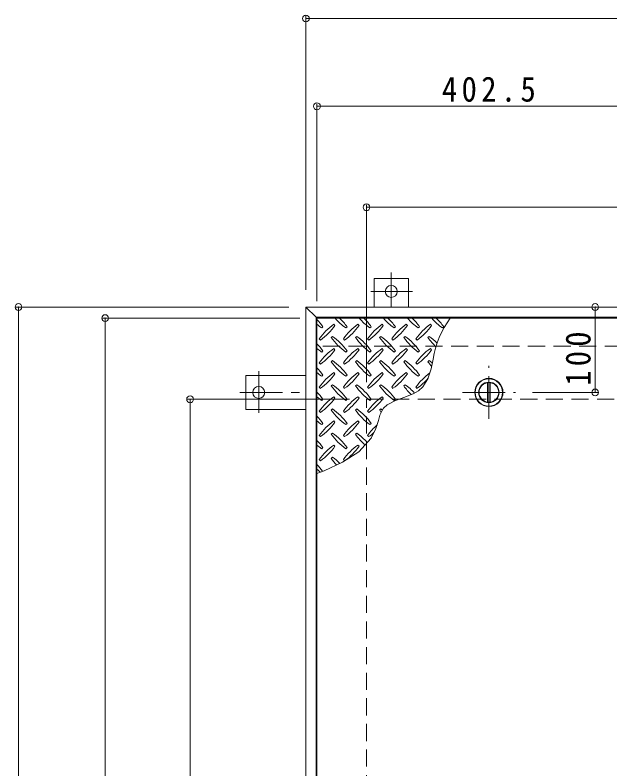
# Model space of a CAD drawing. Units: millimetres at full size, sheet at 1:10; details may follow other scales. Extents: x -2620 to 2735, y -1962 to 1725.
# Drawn here: x -2559 to -1863, y 811 to 1693 of the extents above; entities that cross this region are included whole.
import ezdxf

# ---------------------------------------------------------------- set-up
doc = ezdxf.new("R2010")
doc.units = ezdxf.units.MM
doc.header["$LTSCALE"] = 10
doc.header["$PDMODE"] = 32
doc.header["$PDSIZE"] = 8
doc.linetypes.add('CHAIN1', pattern=[8, 5, -1, 1, -1])
doc.linetypes.add('DASHED2', pattern=[3, 2, -1])
for name, color, linetype, lineweight in [('0-1', 2, 'DASHED2', 9), ('0-2', 3, 'Continuous', 9), ('0-3', 2, 'Continuous', 9), ('0-9', 134, 'Continuous', 5), ('0-C', 2, 'Continuous', 9), ('0-E', 3, 'Continuous', 9), ('0-F', 7, 'Continuous', 9)]:
    doc.layers.add(name, color=color, linetype=linetype, lineweight=lineweight)
doc.styles.add('ＭＳ ゴシック', font='')
doc.styles.get('ＭＳ ゴシック').set_extended_font_data('MS Gothic')

msp = doc.modelspace()

# ---------------------------------------------------------------- linework, layer by layer
at = {"layer": '0-1'}
for p, q in [((-588.57, 1305.65), (-2206.57, 1305.65)), ((-2147.57, 243.65), (-2147.57, 1243.65)), ((-2147.57, 1243.65), (-647.57, 1243.65))]:
    msp.add_line(p, q, dxfattribs=at)
at = {"layer": '0-2'}
for p, q in [((-2205.57, 148.65), (-2205.57, 1338.65)), ((-2205.57, 1338.65), (-1803.07, 1338.65))]:
    msp.add_line(p, q, dxfattribs=at)
msp.add_circle((-2004.32, 1251.65), 16.5, dxfattribs=at)
at = {"layer": '0-3'}
for p, q in [((-2218.57, 135.65), (-2218.57, 1351.65)), ((-2218.57, 1351.65), (-2206.57, 1339.65)), ((-576.57, 1351.65), (-2218.57, 1351.65)), ((-2206.57, 147.65), (-2206.57, 1339.65)), ((-588.57, 1339.65), (-2206.57, 1339.65))]:
    msp.add_line(p, q, dxfattribs=at)
at = {"layer": '0-9'}
for p, q in [((-2200.07, 1327.17), (-2198.66, 1328.59)), ((-2184.52, 1330), (-2185.93, 1331.42)), ((-2171.79, 1327.17), (-2170.37, 1328.59)), ((-2156.23, 1330), (-2157.65, 1331.42)), ((-2143.5, 1327.17), (-2142.09, 1328.59)), ((-2127.95, 1330), (-2129.36, 1331.42)), ((-2115.22, 1327.17), (-2113.81, 1328.59)), ((-2099.66, 1330), (-2101.08, 1331.42)), ((-2086.94, 1327.17), (-2085.52, 1328.59)), ((-2071.38, 1330), (-2072.79, 1331.42)), ((-2058.65, 1327.17), (-2057.24, 1328.59)), ((-2187.35, 1317.28), (-2188.76, 1315.86)), ((-2159.06, 1317.28), (-2160.48, 1315.86)), ((-2130.78, 1317.28), (-2132.19, 1315.86)), ((-2102.49, 1317.28), (-2103.91, 1315.86)), ((-2074.21, 1317.28), (-2075.62, 1315.86)), ((-2202.9, 1314.45), (-2201.49, 1313.03)), ((-2174.62, 1314.45), (-2173.2, 1313.03)), ((-2146.33, 1314.45), (-2144.92, 1313.03)), ((-2118.05, 1314.45), (-2116.63, 1313.03)), ((-2089.76, 1314.45), (-2088.35, 1313.03)), ((-2200.07, 1298.89), (-2198.66, 1300.31)), ((-2184.52, 1301.72), (-2185.93, 1303.13)), ((-2171.79, 1298.89), (-2170.37, 1300.31)), ((-2156.23, 1301.72), (-2157.65, 1303.13)), ((-2143.5, 1298.89), (-2142.09, 1300.31)), ((-2127.95, 1301.72), (-2129.36, 1303.13)), ((-2115.22, 1298.89), (-2113.81, 1300.31)), ((-2099.66, 1301.72), (-2101.08, 1303.13)), ((-2086.94, 1298.89), (-2085.52, 1300.31)), ((-2071.38, 1301.72), (-2072.79, 1303.13)), ((-2187.35, 1288.99), (-2188.76, 1287.58)), ((-2159.06, 1288.99), (-2160.48, 1287.58)), ((-2130.78, 1288.99), (-2132.19, 1287.58)), ((-2102.49, 1288.99), (-2103.91, 1287.58)), ((-2074.21, 1288.99), (-2075.62, 1287.58)), ((-2202.9, 1286.16), (-2201.49, 1284.75)), ((-2174.62, 1286.16), (-2173.2, 1284.75)), ((-2146.33, 1286.16), (-2144.92, 1284.75)), ((-2118.05, 1286.16), (-2116.63, 1284.75)), ((-2089.76, 1286.16), (-2088.35, 1284.75)), ((-2200.07, 1270.61), (-2198.66, 1272.02)), ((-2184.52, 1273.43), (-2185.93, 1274.85)), ((-2171.79, 1270.61), (-2170.37, 1272.02)), ((-2156.23, 1273.43), (-2157.65, 1274.85)), ((-2143.5, 1270.61), (-2142.09, 1272.02)), ((-2127.95, 1273.43), (-2129.36, 1274.85)), ((-2115.22, 1270.61), (-2113.81, 1272.02)), ((-2099.66, 1273.43), (-2101.08, 1274.85)), ((-2086.94, 1270.61), (-2085.52, 1272.02)), ((-2202.9, 1257.88), (-2201.49, 1256.46)), ((-2187.35, 1260.71), (-2188.76, 1259.29)), ((-2174.62, 1257.88), (-2173.2, 1256.46)), ((-2159.06, 1260.71), (-2160.48, 1259.29)), ((-2146.33, 1257.88), (-2144.92, 1256.46)), ((-2130.78, 1260.71), (-2132.19, 1259.29)), ((-2118.05, 1257.88), (-2116.63, 1256.46)), ((-2102.49, 1260.71), (-2103.91, 1259.29)), ((-2089.76, 1257.88), (-2088.35, 1256.46)), ((-2184.52, 1245.15), (-2185.93, 1246.56)), ((-2156.23, 1245.15), (-2157.65, 1246.56)), ((-2127.95, 1245.15), (-2129.36, 1246.56)), ((-2200.07, 1242.32), (-2198.66, 1243.74)), ((-2171.79, 1242.32), (-2170.37, 1243.74)), ((-2143.5, 1242.32), (-2142.09, 1243.74)), ((-2115.22, 1242.32), (-2113.81, 1243.74)), ((-2202.9, 1229.59), (-2201.49, 1228.18)), ((-2187.35, 1232.42), (-2188.76, 1231.01)), ((-2174.62, 1229.59), (-2173.2, 1228.18)), ((-2159.06, 1232.42), (-2160.48, 1231.01)), ((-2146.33, 1229.59), (-2144.92, 1228.18)), ((-2130.78, 1232.42), (-2132.19, 1231.01)), ((-2184.52, 1216.87), (-2185.93, 1218.28)), ((-2156.23, 1216.87), (-2157.65, 1218.28)), ((-2200.07, 1214.04), (-2198.66, 1215.45)), ((-2171.79, 1214.04), (-2170.37, 1215.45)), ((-2143.5, 1214.04), (-2142.09, 1215.45)), ((-2202.9, 1201.31), (-2201.49, 1199.9)), ((-2187.35, 1204.14), (-2188.76, 1202.72)), ((-2174.62, 1201.31), (-2173.2, 1199.9)), ((-2159.06, 1204.14), (-2160.48, 1202.72)), ((-2146.33, 1201.31), (-2144.92, 1199.9)), ((-2200.07, 1185.75), (-2198.66, 1187.17)), ((-2184.52, 1188.58), (-2185.93, 1190)), ((-2171.79, 1185.75), (-2170.37, 1187.17)), ((-2156.23, 1188.58), (-2157.65, 1190)), ((-2187.35, 1175.85), (-2188.76, 1174.44)), ((-2202.9, 1173.03), (-2201.49, 1171.61)), ((-2174.62, 1173.03), (-2173.2, 1171.61))]:
    msp.add_line(p, q, dxfattribs=at)
msp.add_lwpolyline([(-2205.57, 1156.73), (-2197.3, 1160.06), (-2175.55, 1170.02), (-2156.59, 1182.18), (-2142.18, 1197.96), (-2136.6, 1209.31), (-2135.46, 1212.79), (-2133.7, 1218.94), (-2131.81, 1224.93), (-2129.36, 1230.4), (-2127.51, 1233.19), (-2123.23, 1237.3), (-2113.63, 1242.4), (-2102.66, 1246.3), (-2091.99, 1250.49), (-2086.59, 1253.65), (-2081.75, 1258.03), (-2075.66, 1267.65), (-2071.72, 1279.23), (-2069.36, 1290.66)], dxfattribs=at)
for centre, radius, start, end in [((-2257.7, 1286.52), 72.5, 35.47272, 44.0249), ((-2129.72, 1386.22), 72.5, 221.00789, 234.5273), ((-2229.42, 1286.52), 72.5, 35.47272, 45.97511), ((-2101.43, 1386.22), 72.5, 221.00789, 234.5273), ((-2201.13, 1286.52), 72.5, 35.47272, 45.97511), ((-2073.15, 1386.22), 72.5, 221.00789, 234.5273), ((-2172.85, 1286.52), 72.5, 35.47272, 45.97511), ((-2044.86, 1386.22), 72.5, 221.00789, 234.5273), ((-2144.57, 1286.52), 72.5, 35.47272, 45.97511), ((-2016.58, 1386.22), 72.5, 221.00789, 234.5273), ((-1968.17, 1276.9), 102.13, 142.79805, 172.25462), ((-2116.28, 1286.52), 72.5, 35.47272, 45.97511), ((-2158, 1386.22), 72.5, 228.99213, 234.5273), ((-2143.86, 1272.37), 72.5, 125.47272, 144.5273), ((-2243.56, 1372.08), 72.5, 305.47256, 324.5273), ((-2115.57, 1272.37), 72.5, 125.47272, 144.5273), ((-2215.28, 1372.08), 72.5, 305.47256, 324.5273), ((-2087.29, 1272.37), 72.5, 125.47272, 144.5273), ((-2186.99, 1372.08), 72.5, 305.47256, 324.5273), ((-2059.01, 1272.37), 72.5, 125.47272, 144.5273), ((-2158.71, 1372.08), 72.5, 305.47256, 324.5273), ((-2030.72, 1272.37), 72.5, 125.47272, 144.5273), ((-2130.42, 1372.08), 72.5, 305.47256, 324.5273), ((-2129.72, 1357.93), 72.5, 215.47258, 234.5273), ((-2229.42, 1258.23), 72.5, 35.47272, 54.5273), ((-2101.43, 1357.93), 72.5, 215.47258, 234.5273), ((-2201.13, 1258.23), 72.5, 35.47272, 54.5273), ((-2073.15, 1357.93), 72.5, 215.47258, 234.5273), ((-2172.85, 1258.23), 72.5, 35.47272, 54.5273), ((-2044.86, 1357.93), 72.5, 215.47258, 234.5273), ((-2144.57, 1258.23), 72.5, 35.47272, 54.5273), ((-2016.58, 1357.93), 72.5, 215.47258, 226.69856), ((-2116.28, 1258.23), 72.5, 44.94598, 54.5273), ((-2257.7, 1258.23), 72.5, 35.47272, 44.0249), ((-2158, 1357.93), 72.5, 228.99213, 234.5273), ((-2143.86, 1244.09), 72.5, 125.47272, 144.5273), ((-2243.56, 1343.79), 72.5, 305.47256, 324.5273), ((-2115.57, 1244.09), 72.5, 125.47272, 144.5273), ((-2215.28, 1343.79), 72.5, 305.47256, 324.5273), ((-2087.29, 1244.09), 72.5, 125.47272, 144.5273), ((-2186.99, 1343.79), 72.5, 305.47256, 324.5273), ((-2059.01, 1244.09), 72.5, 125.47272, 144.5273), ((-2158.71, 1343.79), 72.5, 305.47256, 324.5273), ((-2030.72, 1244.09), 72.5, 125.47272, 144.5273), ((-2130.42, 1343.79), 72.5, 305.47256, 324.5273), ((-2229.42, 1229.95), 72.5, 35.47272, 54.5273), ((-2201.13, 1229.95), 72.5, 35.47272, 54.5273), ((-2172.85, 1229.95), 72.5, 35.47272, 54.5273), ((-2144.57, 1229.95), 72.5, 35.47272, 54.5273), ((-2116.28, 1229.95), 72.5, 50.65677, 54.5273), ((-2257.7, 1229.95), 72.5, 35.47272, 44.0249), ((-2129.72, 1329.65), 72.5, 215.47258, 234.5273), ((-2101.43, 1329.65), 72.5, 215.47258, 234.5273), ((-2073.15, 1329.65), 72.5, 215.47258, 234.5273), ((-2044.86, 1329.65), 72.5, 215.47258, 234.5273), ((-2016.58, 1329.65), 72.5, 215.47258, 221.1628), ((-2158, 1329.65), 72.5, 228.99213, 234.5273), ((-2143.86, 1215.81), 72.5, 125.47272, 144.5273), ((-2243.56, 1315.51), 72.5, 305.47256, 324.5273), ((-2115.57, 1215.81), 72.5, 125.47272, 144.5273), ((-2215.28, 1315.51), 72.5, 305.47256, 324.52728), ((-2087.29, 1215.81), 72.5, 125.47272, 144.5273), ((-2186.99, 1315.51), 72.5, 305.47256, 324.52728), ((-2059.01, 1215.81), 72.5, 125.47272, 144.5273), ((-2158.71, 1315.51), 72.5, 305.47256, 324.52728), ((-2030.72, 1215.81), 72.5, 126.00705, 144.5273), ((-2130.42, 1315.51), 72.5, 305.47256, 319.2924), ((-2129.72, 1301.37), 72.5, 215.47258, 234.5273), ((-2229.42, 1201.66), 72.5, 35.47272, 54.5273), ((-2101.43, 1301.37), 72.5, 215.47258, 234.5273), ((-2201.13, 1201.66), 72.5, 35.47272, 54.5273), ((-2073.15, 1301.37), 72.5, 215.47258, 234.5273), ((-2172.85, 1201.66), 72.5, 35.47272, 54.5273), ((-2044.86, 1301.37), 72.5, 215.47258, 225.99713), ((-2144.57, 1201.66), 72.5, 42.74814, 54.5273), ((-2257.7, 1201.66), 72.5, 35.47272, 44.0249), ((-2158, 1301.37), 72.5, 228.99213, 234.5273), ((-2143.86, 1187.52), 72.5, 125.47272, 144.5273), ((-2243.56, 1287.22), 72.5, 305.47256, 324.5273), ((-2115.57, 1187.52), 72.5, 125.47272, 144.5273), ((-2215.28, 1287.22), 72.5, 305.47256, 324.5273), ((-2087.29, 1187.52), 72.5, 125.47272, 144.5273), ((-2186.99, 1287.22), 72.5, 305.47256, 324.5273), ((-2129.72, 1273.08), 72.5, 215.47258, 234.5273), ((-2229.42, 1173.38), 72.5, 35.47272, 54.5273), ((-2101.43, 1273.08), 72.5, 215.47258, 234.5273), ((-2201.13, 1173.38), 72.5, 35.47272, 54.5273), ((-2073.15, 1273.08), 72.5, 215.47258, 218.03572), ((-2172.85, 1173.38), 72.5, 52.70831, 54.5273), ((-2257.7, 1173.38), 72.5, 35.47272, 44.0249), ((-2158, 1273.08), 72.5, 228.99213, 234.5273), ((-2143.86, 1159.24), 72.5, 125.47272, 144.5273), ((-2115.57, 1159.24), 72.5, 125.47272, 144.5273), ((-2243.56, 1258.94), 72.5, 305.47256, 324.5273), ((-2215.28, 1258.94), 72.5, 305.47256, 324.5273), ((-2087.29, 1159.24), 72.5, 131.38763, 144.5273), ((-2129.72, 1244.8), 72.5, 215.47258, 234.5273), ((-2229.42, 1145.09), 72.5, 35.47272, 54.5273), ((-2101.43, 1244.8), 72.5, 215.47258, 228.77962), ((-2201.13, 1145.09), 72.5, 41.35275, 54.5273), ((-2186.99, 1258.94), 72.5, 305.47256, 311.59831), ((-2257.7, 1145.09), 72.5, 35.47272, 44.0249), ((-2158, 1244.8), 72.5, 228.99213, 234.5273), ((-2143.86, 1130.95), 72.5, 125.47272, 144.5273), ((-2243.56, 1230.65), 72.5, 305.47256, 324.5273), ((-2115.57, 1130.95), 72.5, 125.47272, 144.5273), ((-2215.28, 1230.65), 72.5, 305.47256, 324.5273), ((-2129.72, 1216.51), 72.5, 215.47258, 223.25978), ((-2229.42, 1116.81), 72.5, 45.57452, 54.5273), ((-2257.7, 1116.81), 72.5, 35.94795, 44.0249), ((-2158, 1216.51), 72.5, 228.99213, 233.25279)]:
    msp.add_arc(centre, radius, start, end, dxfattribs=at)
at = {"layer": '0-C', "linetype": 'CHAIN1'}
for p, q in [((-2004.32, 1220.65), (-2004.32, 1282.65)), ((-2035.32, 1251.65), (-1973.32, 1251.65))]:
    msp.add_line(p, q, dxfattribs=at)
at = {"layer": '0-C'}
for p, q in [((-2005.82, 1263.05), (-2005.82, 1240.24)), ((-2002.82, 1263.05), (-2002.82, 1240.24))]:
    msp.add_line(p, q, dxfattribs=at)
for radius in [16, 12, 11.5]:
    msp.add_circle((-2004.32, 1251.65), radius, dxfattribs=at)
at = {"layer": '0-E', "linetype": 'CHAIN1'}
for p, q in [((-2118.57, 1392), (-2118.57, 1351.85)), ((-2093.73, 1369.85), (-2142.62, 1369.85)), ((-2273.77, 1276.49), (-2273.77, 1227.6)), ((-2295.93, 1251.65), (-2218.57, 1251.65))]:
    msp.add_line(p, q, dxfattribs=at)
at = {"layer": '0-E'}
for p, q in [((-2098.57, 1384.85), (-2138.57, 1384.85)), ((-2138.57, 1351.65), (-2138.57, 1384.85)), ((-2098.57, 1351.65), (-2098.57, 1384.85)), ((-2288.77, 1271.65), (-2288.77, 1231.65)), ((-2218.57, 1271.65), (-2288.77, 1271.65)), ((-2218.57, 1231.65), (-2288.77, 1231.65))]:
    msp.add_line(p, q, dxfattribs=at)
for centre in [(-2118.57, 1369.85), (-2273.77, 1251.65)]:
    msp.add_circle(centre, 7, dxfattribs=at)
at = {"layer": '0-F'}
for p, q in [((-2218.57, 1692.36), (-2218.57, 1371.65)), ((-2218.57, 1689.36), (-576.57, 1689.36)), ((-2205.57, 1589.57), (-2205.57, 1358.65)), ((-2205.57, 1586.57), (-1803.07, 1586.57)), ((-2147.57, 1471.36), (-2147.57, 1263.65)), ((-2147.57, 1468.36), (-647.57, 1468.36)), ((-2557.98, 1351.65), (-2238.57, 1351.65)), ((-2554.98, 1351.65), (-2554.98, 135.65)), ((-1879.88, 1351.65), (-1879.88, 1251.65)), ((-2456.53, 1338.65), (-2225.57, 1338.65)), ((-2453.53, 148.65), (-2453.53, 1338.65)), ((-1876.88, 1251.65), (-1953.32, 1251.65)), ((-2357.08, 1243.65), (-2167.57, 1243.65)), ((-2354.08, 243.65), (-2354.08, 1243.65))]:
    msp.add_line(p, q, dxfattribs=at)
for p in [(-2218.57, 1689.36), (-2205.57, 1586.57), (-2147.57, 1468.36), (-2554.98, 1351.65), (-1879.88, 1351.65), (-2453.53, 1338.65), (-1879.88, 1251.65), (-2354.08, 1243.65)]:
    msp.add_point(p, dxfattribs=at)

# ---------------------------------------------------------------- texts
at = {"layer": '0-F', "color": 2, "insert": (-2059.32, 1591.57), "char_height": 29.33, "attachment_point": 7, "style": 'ＭＳ ゴシック'}
msp.add_mtext('\\T1.28;\\W0.9;402.5', dxfattribs=at)
at = {"layer": '0-F', "color": 2, "insert": (-1884.88, 1259.47), "char_height": 29.33, "attachment_point": 7, "rotation": 90, "style": 'ＭＳ ゴシック'}
msp.add_mtext('\\T1.27;\\W0.9;100', dxfattribs=at)

doc.saveas('drawing.dxf')
